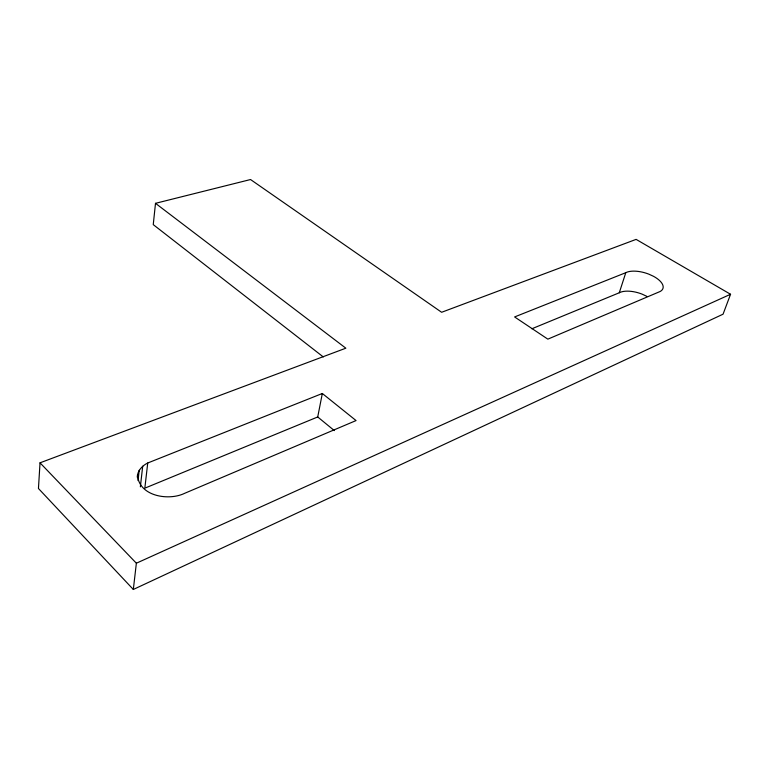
<?xml version="1.0" encoding="UTF-8"?>
<svg xmlns="http://www.w3.org/2000/svg" width="769" height="769" viewBox="0 0 769 769"><rect width="100%" height="100%" fill="white"/><g stroke="black" fill="none" stroke-linecap="round" stroke-linejoin="round"><path stroke-width="1.15" d="M155.501 203.324L345.848 348.194L40.026 462.823L38.45 488.498L133.325 589.467L723.062 314.185L730.55 294.267L636.117 239.38L441.627 312.281L250.54 179.533L155.501 203.324L153.252 224.625L323.288 356.931M137.247 477.164C137.449 470.753 142.217 465.678 147.735 462.996L322.326 393.488L356.057 420.566L184.656 493.314C168.546 501.167 138.699 496.207 137.507 474.858M138.045 480.596L139.199 470.253M140.362 486.854L142.698 466.206M147.735 462.996L144.832 488.171L317.722 416.961L322.326 393.488M133.325 589.467L136.363 563.216L40.026 462.823M531.869 328.767L619.276 292.768L625.793 272.687A21.051 9.497 17.2 0 1 648.748 274.12L653.525 276.321A21.051 9.497 17.2 0 1 660.196 291.461L547.845 339.148L514.596 316.943L625.793 272.687M136.363 563.216L730.55 294.267M646.777 296.325L642.048 294.114A20.85 9.68 17.4 0 0 619.276 292.768M317.722 416.961L334.342 430.602"/></g></svg>
